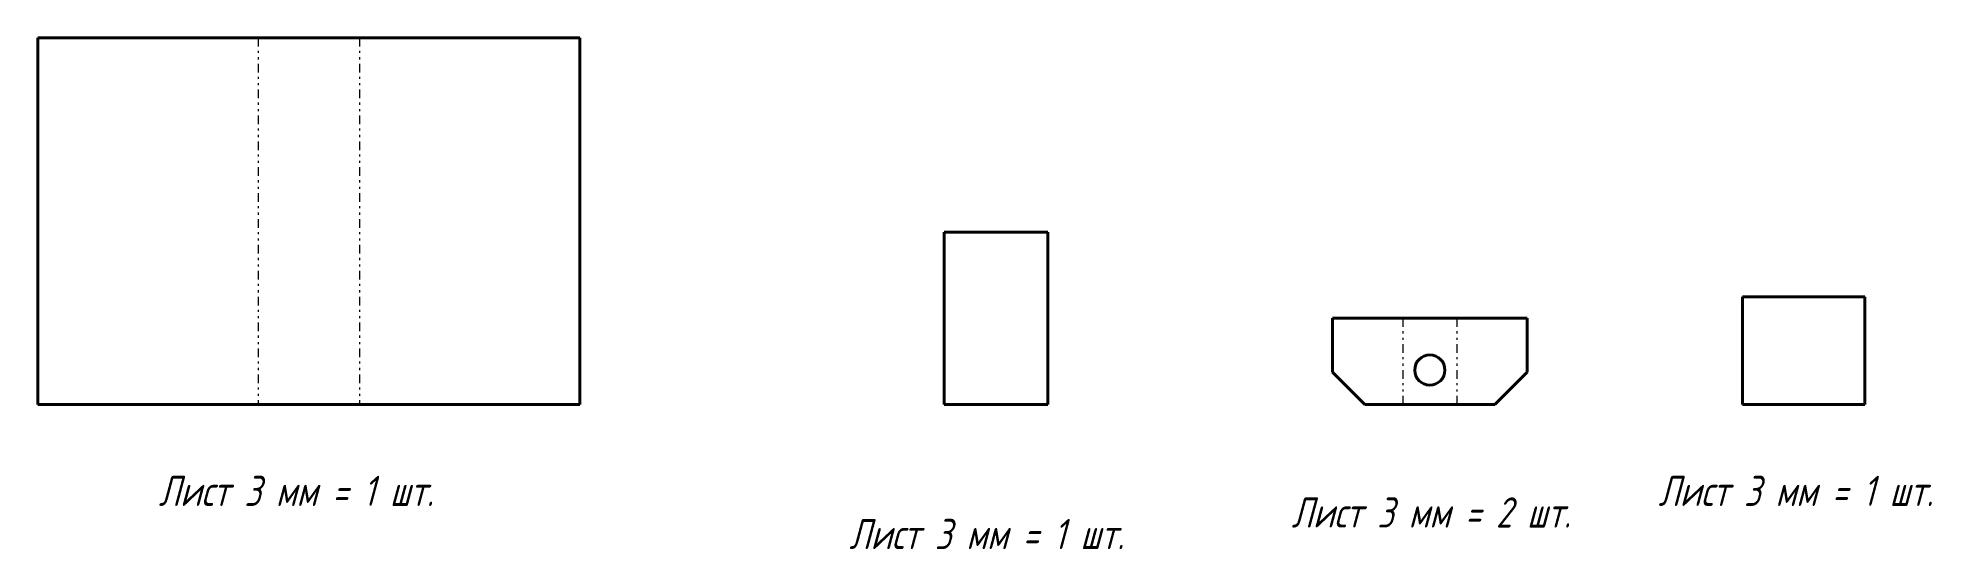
# Model space of a CAD drawing. Header units: millimetres. Extents: x 0 to 878, y -67 to 170.
import ezdxf

# ---------------------------------------------------------------- set-up
doc = ezdxf.new("R2010")
doc.units = ezdxf.units.MM
doc.linetypes.add('K5LT_BASIC', pattern=[0])
doc.linetypes.add('K5LT_CHAIN_LINE_WITH_2_POINTS', pattern=[12, 4, -2, 1, -2, 1, -2])
doc.styles.add('KTEXTSTYLE', font='GOST_AU.SHX', dxfattribs={"width": 0.96, "height": 5})

msp = doc.modelspace()

# ---------------------------------------------------------------- linework, layer by layer
at = {"color": 7, "linetype": 'K5LT_BASIC', "lineweight": 40}
for p, q in [((0, 170), (0, 0)), ((93, 170), (0, 170)), ((111.06, 170), (93, 170)), ((140.06, 170), (111.06, 170)), ((158.13, 170), (140.06, 170)), ((251.13, 170), (158.13, 170)), ((251.13, 170), (251.13, 0)), ((468, 80), (420, 80)), ((420, 80), (420, 0)), ((468, 0), (468, 80)), ((846.74, 50), (790, 50)), ((790, 50), (790, 0)), ((846.74, 50), (846.74, 0)), ((629, 40), (600, 40)), ((600, 40), (600, 15)), ((636.07, 40), (629, 40)), ((654.07, 40), (636.07, 40)), ((661.14, 40), (654.07, 40)), ((690.14, 40), (661.14, 40)), ((690.14, 40), (690.14, 15)), ((600, 15), (615, 0)), ((675.14, 0), (690.14, 15)), ((93, 0), (0, 0)), ((111.06, 0), (93, 0)), ((140.06, 0), (111.06, 0)), ((158.13, 0), (140.06, 0)), ((251.13, 0), (158.13, 0)), ((420, 0), (468, 0)), ((629, 0), (615, 0)), ((636.07, 0), (629, 0)), ((654.07, 0), (636.07, 0)), ((661.14, 0), (654.07, 0)), ((675.14, 0), (661.14, 0)), ((846.74, 0), (790, 0))]:
    msp.add_line(p, q, dxfattribs=at)
at = {"color": 7, "linetype": 'K5LT_CHAIN_LINE_WITH_2_POINTS', "lineweight": 18}
for p, q in [((102.03, 170), (102.03, 0)), ((149.1, 170), (149.1, 0)), ((632.53, 40), (632.53, 0)), ((657.6, 40), (657.6, 0))]:
    msp.add_line(p, q, dxfattribs=at)
at = {"color": 7, "linetype": 'K5LT_BASIC', "lineweight": 40}
msp.add_circle((645.07, 16), 7, dxfattribs=at)

# ---------------------------------------------------------------- texts
at = {"color": 7, "char_height": 14, "attachment_point": 1, "style": 'KTEXTSTYLE'}
for s, insert in [('\\H3.5;\\W0.965;\\Q15;\\Q15;\\H14.00;Лист 3 мм = 1 шт.', (56, -33)), ('\\H3.5;\\W0.965;\\Q15;\\Q15;\\H14.00;Лист 3 мм = 1 шт.', (751, -33)), ('\\H3.5;\\W0.965;\\Q15;\\Q15;\\H14.00;Лист 3 мм = 2 шт.', (581, -43)), ('\\H3.5;\\W0.965;\\Q15;\\Q15;\\H14.00;Лист 3 мм = 1 шт.', (376, -53))]:
    msp.add_mtext(s, dxfattribs=dict(at, insert=insert))

doc.saveas('drawing.dxf')
